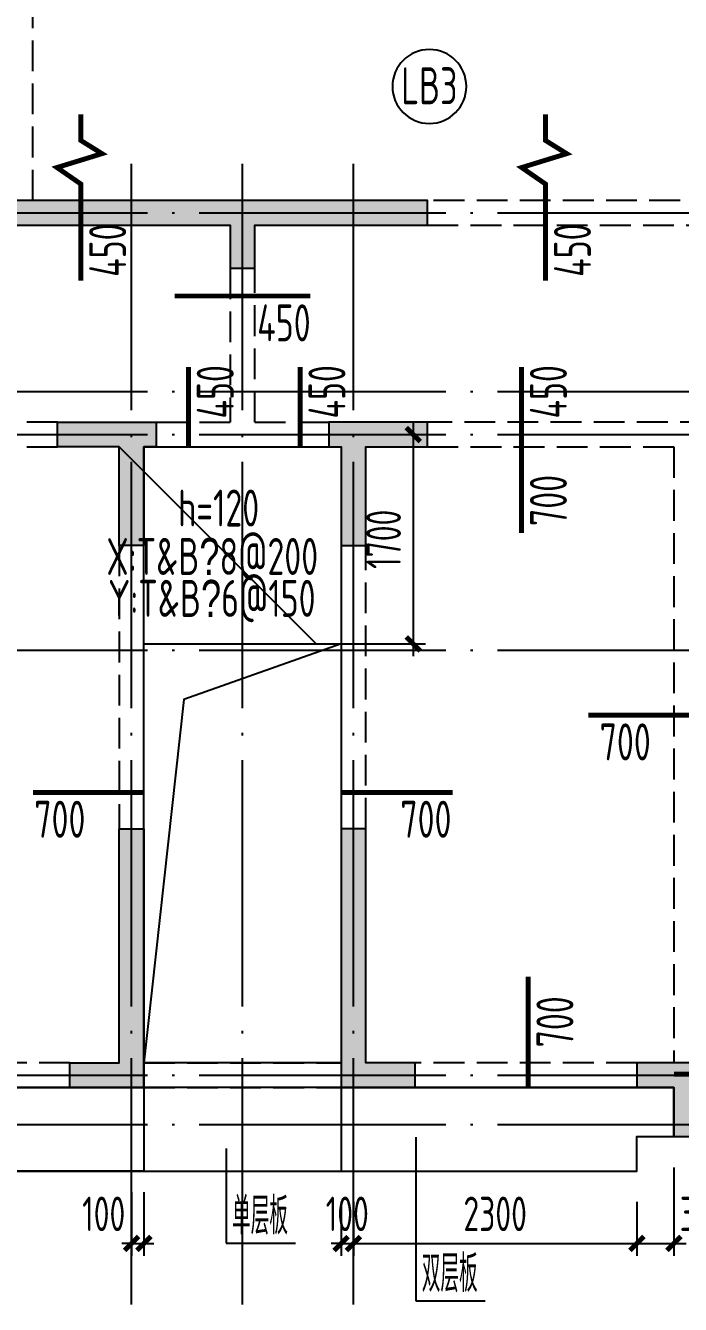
# Model space of a CAD drawing. Extents: x 154268 to 5133249, y -1832900 to 601179.
# Drawn here: x 302131 to 307444, y 580487 to 590870 of the extents above; entities that cross this region are included whole.
import ezdxf
from ezdxf.enums import TextEntityAlignment as Align

# ---------------------------------------------------------------- set-up
doc = ezdxf.new("R2010")
doc.units = 0
doc.header["$LTSCALE"] = 1000
doc.linetypes.add('DASH', pattern=[0.35, 0.25, -0.1])
doc.linetypes.add('DOTE', pattern=[2.42, 2, -0.2, 0.02, -0.2])
for name, color, linetype in [('A-ANNO-AXIS', 94, 'Continuous'), ('A-ANNO-DOTE', 15, 'DOTE'), ('DIM', 3, 'Continuous'), ('FLOOR_NUM', 7, 'Continuous'), ('HATCH', 254, 'Continuous'), ('S-BASE-SING-实线', 7, 'Continuous'), ('S-BEAM-实线', 4, 'Continuous'), ('S-FLOOR-UP-文字', 7, 'Continuous'), ('S-FLOOR-UP-标注', 3, 'Continuous'), ('S-FLOOR-UP-钢筋', 13, 'Continuous'), ('S-FLOOR-说明', 7, 'Continuous'), ('S-HOLE-洞口', 20, 'Continuous'), ('S-WALL-砼墙', 60, 'Continuous'), ('THIN', 7, 'Continuous')]:
    doc.layers.add(name, color=color, linetype=linetype)
doc.styles.add('DIM_FONT', font='SIMPLEX', dxfattribs={"width": 0.7, "bigfont": 'GBCBIG'})
doc.styles.add('TSSD_Dimension', font='tssdeng.shx', dxfattribs={"width": 0.7, "bigfont": 'Hztxt.shx'})
doc.styles.add('TSSD_Label', font='tssdeng.shx', dxfattribs={"width": 0.7, "bigfont": 'hztxt.shx'})
doc.styles.add('TSSD_Num', font='tssdeng.shx', dxfattribs={"width": 0.7, "bigfont": 'Hztxt.shx'})
doc.dimstyles.get("Standard").update_dxf_attribs({"dimtxt": 300, "dimasz": 100, "dimexe": 100, "dimexo": 250, "dimgap": 100, "dimtad": 1, "dimdec": 0, "dimzin": 0, "dimdsep": 46, "dimtxsty": 'TSSD_Dimension', "dimblk": 'ARCHTICK', "dimblk1": 'ARCHTICK', "dimblk2": 'ARCHTICK', "dimcen": 0, "dimdle": 100, "dimclrt": 7, "dimadec": 0, "dimazin": 0, "dimtfac": 1, "dimtdec": 0, "dimtix": 1, "dimtmove": 2, "dimatfit": 3, "dimfxl": 1, "dimtolj": 1, "dimtzin": 0, "dimarcsym": 0})
doc.dimstyles.new('TSSD_100_100$0', dxfattribs={"dimtxt": 280, "dimasz": 80, "dimexe": 100, "dimexo": 250, "dimgap": 100, "dimtad": 1, "dimdec": 0, "dimzin": 0, "dimdsep": 46, "dimtxsty": 'TSSD_Dimension', "dimblk": 'ARCHTICK', "dimcen": 0, "dimdle": 100, "dimclrd": 3, "dimclre": 3, "dimclrt": 7, "dimadec": 0, "dimazin": 0, "dimtfac": 1, "dimtdec": 0, "dimtix": 1, "dimtmove": 2, "dimatfit": 3, "dimldrblk": 'ARCHTICK', "dimfxl": 100, "dimtolj": 1, "dimtzin": 0, "dimarcsym": 0})

# ---------------------------------------------------------------- blocks, each defined once
blk = doc.blocks.new('T4zw1')
at = {"layer": 'A-ANNO-DOTE'}
for p, q in [((1590157, -2354199), (1590157, -2344891)), ((1591057, -2354199), (1591057, -2344891)), ((1591957, -2354199), (1591957, -2344891)), ((1554406, -2345337), (1601542, -2345337)), ((1554406, -2346787), (1601542, -2346787)), ((1554406, -2347137), (1601542, -2347137)), ((1554406, -2348887), (1601542, -2348887)), ((1554406, -2352337), (1601542, -2352337)), ((1554406, -2352737), (1601542, -2352737))]:
    blk.add_line(p, q, dxfattribs=at)
blk = doc.blocks.new('*D4843')
at = {"layer": 'Defpoints', "color": 0, "transparency": 16777216}
for p in [(37518, 1200), (37818, 1200), (37518, 500)]:
    blk.add_point(p, dxfattribs=at)
at = {"layer": 'S-FLOOR-UP-标注', "color": 3, "transparency": 16777216, "insert": (37735, 832), "char_height": 300, "attachment_point": 5, "rotation": 90, "style": 'TSSD_Dimension'}
blk.add_mtext('\\A1;700', dxfattribs=at)
blk = doc.blocks.new('_None')
blk = doc.blocks.new('*D4899')
at = {"layer": 'Defpoints', "color": 0, "transparency": 16777216}
for p in [(38006, 3322), (38706, 3322), (38006, 3022)]:
    blk.add_point(p, dxfattribs=at)
at = {"layer": 'S-FLOOR-UP-标注', "color": 3, "transparency": 16777216, "insert": (38305, 3105), "char_height": 300, "attachment_point": 5, "style": 'TSSD_Dimension'}
blk.add_mtext('\\A1;700', dxfattribs=at)
blk = doc.blocks.new('*D4901')
at = {"layer": 'Defpoints', "color": 0, "transparency": 16777216}
for p in [(36206, 2695), (36906, 2695), (36906, 2395)]:
    blk.add_point(p, dxfattribs=at)
at = {"layer": 'S-FLOOR-UP-标注', "color": 3, "transparency": 16777216, "insert": (36688, 2477), "char_height": 300, "attachment_point": 5, "style": 'TSSD_Dimension'}
blk.add_mtext('\\A1;700', dxfattribs=at)
blk = doc.blocks.new('*D4902')
at = {"layer": 'Defpoints', "color": 0, "transparency": 16777216}
for p in [(33500, 2695), (34200, 2695), (33500, 2395)]:
    blk.add_point(p, dxfattribs=at)
at = {"layer": 'S-FLOOR-UP-标注', "color": 3, "transparency": 16777216, "insert": (33718, 2477), "char_height": 300, "attachment_point": 5, "style": 'TSSD_Dimension'}
blk.add_mtext('\\A1;700', dxfattribs=at)
blk = doc.blocks.new('*D4931')
at = {"layer": 'Defpoints', "color": 0, "transparency": 16777216}
for p in [(37465, 5500), (37465, 4800), (37765, 4800)]:
    blk.add_point(p, dxfattribs=at)
at = {"layer": 'S-FLOOR-UP-标注', "color": 3, "transparency": 16777216, "insert": (37682, 5065), "char_height": 300, "attachment_point": 5, "rotation": 90, "style": 'TSSD_Dimension'}
blk.add_mtext('\\A1;700', dxfattribs=at)
blk = doc.blocks.new('*D4945')
at = {"layer": 'Defpoints', "color": 0, "transparency": 16777216}
for p in [(33889, 7300), (33889, 6850), (34189, 6850)]:
    blk.add_point(p, dxfattribs=at)
at = {"layer": 'S-FLOOR-UP-标注', "color": 3, "transparency": 16777216, "insert": (34106, 7097), "char_height": 300, "attachment_point": 5, "rotation": 90, "style": 'TSSD_Dimension'}
blk.add_mtext('\\A1;450', dxfattribs=at)
blk = doc.blocks.new('*D4946')
at = {"layer": 'Defpoints', "color": 0, "transparency": 16777216}
for p in [(37659, 7300), (37659, 6850), (37959, 6850)]:
    blk.add_point(p, dxfattribs=at)
at = {"layer": 'S-FLOOR-UP-标注', "color": 3, "transparency": 16777216, "insert": (37877, 7097), "char_height": 300, "attachment_point": 5, "rotation": 90, "style": 'TSSD_Dimension'}
blk.add_mtext('\\A1;450', dxfattribs=at)
blk = doc.blocks.new('*D4958')
at = {"layer": 'Defpoints', "color": 0, "transparency": 16777216}
for p in [(35300, 6725), (35750, 6725), (35300, 6425)]:
    blk.add_point(p, dxfattribs=at)
at = {"layer": 'S-FLOOR-UP-标注', "color": 3, "transparency": 16777216, "insert": (35536, 6507), "char_height": 300, "attachment_point": 5, "style": 'TSSD_Dimension'}
blk.add_mtext('\\A1;450', dxfattribs=at)
blk = doc.blocks.new('ts_boardnum_c600x300')
at = {"color": 0, "linetype": 'ByBlock', "lineweight": -2}
blk.add_circle((0, 0), 300, dxfattribs=at)
at = {"color": 0, "linetype": 'ByBlock', "lineweight": -2, "style": 'TSSD_Num', "width": 0.7}
blk.add_attdef('A', text='', height=300, dxfattribs=at).set_placement((0, 0), align=Align.MIDDLE_CENTER)
blk = doc.blocks.new('*D4972')
at = {"layer": 'Defpoints', "color": 0, "transparency": 16777216}
for p in [(37465, 6150), (37465, 5700), (37765, 5700)]:
    blk.add_point(p, dxfattribs=at)
at = {"layer": 'S-FLOOR-UP-标注', "color": 3, "transparency": 16777216, "insert": (37682, 5947), "char_height": 300, "attachment_point": 5, "rotation": 90, "style": 'TSSD_Dimension'}
blk.add_mtext('\\A1;450', dxfattribs=at)
blk = doc.blocks.new('*D4841')
at = {"layer": 'Defpoints', "color": 0, "transparency": 16777216}
for p in [(34762, 6150), (34762, 5700), (35062, 5700)]:
    blk.add_point(p, dxfattribs=at)
at = {"layer": 'S-FLOOR-UP-标注', "color": 3, "transparency": 16777216, "insert": (34979, 5947), "char_height": 300, "attachment_point": 5, "rotation": 90, "style": 'TSSD_Dimension'}
blk.add_mtext('\\A1;450', dxfattribs=at)
blk = doc.blocks.new('*D4842')
at = {"layer": 'Defpoints', "color": 0, "transparency": 16777216}
for p in [(35667, 6150), (35667, 5700), (35967, 5700)]:
    blk.add_point(p, dxfattribs=at)
at = {"layer": 'S-FLOOR-UP-标注', "color": 3, "transparency": 16777216, "insert": (35885, 5947), "char_height": 300, "attachment_point": 5, "rotation": 90, "style": 'TSSD_Dimension'}
blk.add_mtext('\\A1;450', dxfattribs=at)
blk = doc.blocks.new('T4sbzpm1')
at = {"layer": 'S-BEAM-实线', "linetype": 'DASH'}
for p, q in [((33600, 7600), (33600, 9650)), ((40250, 7600), (36800, 7600)), ((36800, 7400), (40250, 7400)), ((35200, 7050), (35200, 5800)), ((35400, 5800), (35400, 7050)), ((33800, 5800), (28700, 5800)), ((34600, 5800), (35200, 5800)), ((35400, 5800), (36000, 5800)), ((41900, 5800), (36800, 5800)), ((31800, 5600), (33800, 5600)), ((34600, 5600), (36000, 5600)), ((36800, 5600), (38800, 5600)), ((38800, 5600), (38800, 600)), ((34300, 4800), (34300, 2500)), ((34500, 2500), (34500, 4800)), ((36100, 4800), (36100, 2500)), ((36300, 2500), (36300, 4800)), ((33900, 600), (32100, 600)), ((34500, 600), (36100, 600)), ((38500, 600), (36700, 600)), ((32100, 400), (33900, 400)), ((34500, 400), (36100, 400)), ((36700, 400), (38500, 400))]:
    blk.add_line(p, q, dxfattribs=at)
at = {"layer": 'S-WALL-砼墙'}
for points in [[(36800, 7400), (36800, 7600), (33400, 7600), (33400, 7400), (35200, 7400), (35200, 7050), (35400, 7050), (35400, 7400)], [(33800, 5600), (33800, 5800), (34600, 5800), (34600, 5600), (34500, 5600), (34500, 4800), (34300, 4800), (34300, 5600)], [(36800, 5600), (36800, 5800), (36000, 5800), (36000, 5600), (36100, 5600), (36100, 4800), (36300, 4800), (36300, 5600)], [(33900, 400), (33900, 600), (34300, 600), (34300, 2500), (34500, 2500), (34500, 400)], [(36700, 400), (36700, 600), (36300, 600), (36300, 2500), (36100, 2500), (36100, 400)], [(39300, 0), (39300, 250), (39000, 250), (39000, 600), (38500, 600), (38500, 400), (38800, 400), (38800, 0)]]:
    blk.add_lwpolyline(points, close=True, dxfattribs=at)
blk = doc.blocks.new('T4bzdk1')
at = {"layer": 'S-HOLE-洞口'}
blk.add_lwpolyline([(34400, 3900), (36000, 3900), (36000, 500), (34400, 500)], close=True, dxfattribs=at)
blk.add_lwpolyline([(36000, 3900), (34724.8, 3448.3), (34400, 500)], dxfattribs=at)
blk = doc.blocks.new('_ArchTick')
at = {"color": 0, "linetype": 'ByBlock', "const_width": 0.5}
blk.add_lwpolyline([(-0.71, -0.71), (0.71, 0.71)], dxfattribs=at)
blk = doc.blocks.new('*D4726')
at = {"layer": 'Defpoints', "color": 0, "transparency": 16777216}
for p in [(34400, -201), (34500, -201), (34500, -867)]:
    blk.add_point(p, dxfattribs=at)
at = {"layer": 'DIM', "color": 3, "lineweight": -2, "transparency": 16777216}
for p, q in [((34400, -451), (34400, -967)), ((34500, -451), (34500, -967)), ((34400, -867), (34320, -867)), ((34400, -867), (34500, -867)), ((34500, -867), (34580, -867))]:
    blk.add_line(p, q, dxfattribs=at)
at = {"layer": 'DIM', "color": 3, "lineweight": -2, "transparency": 16777216, "xscale": 80, "yscale": 80, "zscale": 80}
blk.add_blockref('_ArchTick', (34400, -867), dxfattribs=at)
at = {"layer": 'DIM', "color": 3, "lineweight": -2, "transparency": 16777216, "xscale": 80, "yscale": 80, "zscale": 80, "rotation": 180}
blk.add_blockref('_ArchTick', (34500, -867), dxfattribs=at)
at = {"layer": 'DIM', "color": 7, "transparency": 16777216, "insert": (34174, -627), "char_height": 280, "attachment_point": 5, "style": 'TSSD_Dimension'}
blk.add_mtext('\\A1;100', dxfattribs=at)
blk = doc.blocks.new('*D4727')
at = {"layer": 'Defpoints', "color": 0, "transparency": 16777216}
for p in [(36100, -280), (36200, -280), (36200, -867)]:
    blk.add_point(p, dxfattribs=at)
at = {"layer": 'DIM', "color": 3, "lineweight": -2, "transparency": 16777216}
for p, q in [((36100, -530), (36100, -967)), ((36200, -530), (36200, -967)), ((36100, -867), (36020, -867)), ((36100, -867), (36200, -867)), ((36200, -867), (36280, -867))]:
    blk.add_line(p, q, dxfattribs=at)
at = {"layer": 'DIM', "color": 3, "lineweight": -2, "transparency": 16777216, "xscale": 80, "yscale": 80, "zscale": 80}
blk.add_blockref('_ArchTick', (36100, -867), dxfattribs=at)
at = {"layer": 'DIM', "color": 3, "lineweight": -2, "transparency": 16777216, "xscale": 80, "yscale": 80, "zscale": 80, "rotation": 180}
blk.add_blockref('_ArchTick', (36200, -867), dxfattribs=at)
at = {"layer": 'DIM', "color": 7, "transparency": 16777216, "insert": (36150, -627), "char_height": 280, "attachment_point": 5, "style": 'TSSD_Dimension'}
blk.add_mtext('\\A1;100', dxfattribs=at)
blk = doc.blocks.new('*D4728')
at = {"layer": 'Defpoints', "color": 0, "transparency": 16777216}
for p in [(36200, -280), (38500, -280), (38500, -867)]:
    blk.add_point(p, dxfattribs=at)
at = {"layer": 'DIM', "color": 3, "lineweight": -2, "transparency": 16777216}
for p, q in [((36200, -530), (36200, -967)), ((38500, -530), (38500, -967)), ((36100, -867), (38600, -867))]:
    blk.add_line(p, q, dxfattribs=at)
at = {"layer": 'DIM', "color": 3, "lineweight": -2, "transparency": 16777216, "xscale": 80, "yscale": 80, "zscale": 80, "rotation": 180}
blk.add_blockref('_ArchTick', (36200, -867), dxfattribs=at)
at = {"layer": 'DIM', "color": 3, "lineweight": -2, "transparency": 16777216, "xscale": 80, "yscale": 80, "zscale": 80}
blk.add_blockref('_ArchTick', (38500, -867), dxfattribs=at)
at = {"layer": 'DIM', "color": 7, "transparency": 16777216, "insert": (37350, -627), "char_height": 280, "attachment_point": 5, "style": 'TSSD_Dimension'}
blk.add_mtext('\\A1;2300', dxfattribs=at)
blk = doc.blocks.new('*D4729')
at = {"layer": 'Defpoints', "color": 0, "transparency": 16777216}
for p in [(38800, 0), (38500, -280), (38800, -867)]:
    blk.add_point(p, dxfattribs=at)
at = {"layer": 'DIM', "color": 3, "lineweight": -2, "transparency": 16777216}
for p, q in [((38800, -250), (38800, -967)), ((38500, -530), (38500, -967)), ((38400, -867), (38900, -867))]:
    blk.add_line(p, q, dxfattribs=at)
at = {"layer": 'DIM', "color": 3, "lineweight": -2, "transparency": 16777216, "xscale": 80, "yscale": 80, "zscale": 80, "rotation": 180}
blk.add_blockref('_ArchTick', (38500, -867), dxfattribs=at)
at = {"layer": 'DIM', "color": 3, "lineweight": -2, "transparency": 16777216, "xscale": 80, "yscale": 80, "zscale": 80}
blk.add_blockref('_ArchTick', (38800, -867), dxfattribs=at)
at = {"layer": 'DIM', "color": 7, "transparency": 16777216, "insert": (39041, -627), "char_height": 280, "attachment_point": 5, "style": 'TSSD_Dimension'}
blk.add_mtext('\\A1;300', dxfattribs=at)
blk = doc.blocks.new('*D4772')
at = {"layer": 'Defpoints', "color": 0, "transparency": 16777216}
for p in [(303691, 587549), (303691, 585849), (305276, 585849)]:
    blk.add_point(p, dxfattribs=at)
at = {"layer": 'DIM', "color": 3, "lineweight": -2, "transparency": 16777216}
for p, q in [((305276, 587649), (305276, 585749)), ((303941, 587549), (305376, 587549)), ((303941, 585849), (305376, 585849))]:
    blk.add_line(p, q, dxfattribs=at)
at = {"layer": 'DIM', "color": 3, "lineweight": -2, "transparency": 16777216, "xscale": 80, "yscale": 80, "zscale": 80}
for p, rotation in [((305276, 587549), 90), ((305276, 585849), 270)]:
    blk.add_blockref('_ArchTick', p, dxfattribs=dict(at, rotation=rotation))
at = {"layer": 'DIM', "color": 7, "transparency": 16777216, "insert": (305036, 586699), "char_height": 280, "attachment_point": 5, "rotation": 90, "style": 'TSSD_Dimension'}
blk.add_mtext('\\A1;1700', dxfattribs=at)
blk = doc.blocks.new('T4sbzbj')
at = {"layer": 'S-FLOOR-UP-钢筋', "color": 1, "const_width": 40}
for points in [[(33888.5, 6850), (33888.5, 7633.9), (33694.8, 7767.9), (34060.1, 7880.6), (33888.5, 7987.5), (33888.5, 8198.7)], [(37658.7, 6850), (37658.7, 7633.9), (37465, 7767.9), (37830.3, 7880.6), (37658.7, 7987.5), (37658.7, 8198.7)], [(34650.1, 6724.7), (35749.9, 6724.7)], [(34761.6, 5500), (34761.6, 6149.9)], [(35667.1, 5500), (35667.1, 6149.9)], [(37464.6, 4800.1), (37464.6, 6149.9)], [(38005.8, 3322.4), (39705.6, 3322.4)], [(33500.1, 2694.8), (34400, 2694.8)], [(36905.6, 2694.8), (36005.7, 2694.8)], [(37517.6, 1199.9), (37517.6, 300)], [(38700, 408.2), (39699.9, 408.2)]]:
    blk.add_lwpolyline(points, dxfattribs=at)
at = {"layer": 'S-FLOOR-UP-文字', "color": 1}
ref = blk.add_blockref('ts_boardnum_c600x300', (36716.2, 8426.1), dxfattribs=dict(at, xscale=-1))
ref.add_attrib('LB2', 'LB3', dxfattribs={"layer": 'FLOOR_NUM', "height": 300, "style": 'TSSD_Num', "width": 0.7}).set_placement((36716.2, 8432.1), align=Align.MIDDLE_CENTER)
at = {"layer": 'S-FLOOR-UP-标注'}
for base, p1, p2, angle, picture, middle in [((34188.5, 6850.1), (33888.5, 7300), (33888.5, 6850.1), 90, '*D4945', (34106.4, 7097)), ((37958.7, 6850.1), (37658.7, 7300), (37658.7, 6850.1), 90, '*D4946', (37876.6, 7097)), ((35061.6, 5700), (34761.6, 6149.9), (34761.6, 5700), 90, '*D4841', (34979.4, 5946.9)), ((35967.1, 5700), (35667.1, 6149.9), (35667.1, 5700), 90, '*D4842', (35885, 5946.9)), ((37764.6, 5700), (37464.6, 6149.9), (37464.6, 5700), 90, '*D4972', (37682.5, 5946.9)), ((37764.6, 4800.1), (37464.6, 5500), (37464.6, 4800.1), 90, '*D4931', (37682.5, 5065.5)), ((36905.6, 2394.8), (36205.7, 2694.8), (36905.6, 2694.8), 180, '*D4901', (36688.2, 2476.9)), ((37817.6, 1199.9), (37517.6, 500), (37517.6, 1199.9), 270, '*D4843', (37735.4, 832))]:
    dim = blk.add_linear_dim(base=base, p1=p1, p2=p2, angle=angle, dimstyle='Standard', override={"dimexe": 150, "dimexo": 120, "dimgap": 60, "dimblk1": 'None', "dimblk2": 'None', "dimsah": 1, "dimse1": 1, "dimse2": 1, "dimsd1": 1, "dimsd2": 1, "dimclrd": 256, "dimclre": 256, "dimclrt": 3}, dxfattribs=at)
    dim.commit()
    dim.dimension.update_dxf_attribs({"geometry": picture, "text_midpoint": middle, "dimtype": 128})
for base, p1, p2, picture, middle in [((35300, 6424.7), (35749.9, 6724.7), (35300, 6724.7), '*D4958', (35535.9, 6506.8)), ((38005.8, 3022.4), (38705.7, 3322.4), (38005.8, 3322.4), '*D4899', (38305.1, 3104.6)), ((33500.1, 2394.8), (34200, 2694.8), (33500.1, 2694.8), '*D4902', (33717.5, 2476.9))]:
    dim = blk.add_linear_dim(base=base, p1=p1, p2=p2, dimstyle='Standard', override={"dimexe": 150, "dimexo": 120, "dimgap": 60, "dimblk1": 'None', "dimblk2": 'None', "dimsah": 1, "dimse1": 1, "dimse2": 1, "dimsd1": 1, "dimsd2": 1, "dimclrd": 256, "dimclre": 256, "dimclrt": 3}, dxfattribs=at)
    dim.commit()
    dim.dimension.update_dxf_attribs({"geometry": picture, "text_midpoint": middle, "dimtype": 128})
blk = doc.blocks.new('2T4bx')
at = {"color": 1}
blk.add_lwpolyline([(25500, 0), (31800, 0), (31800, 400), (34500, 400), (34500, 5600), (36100, 5600), (36100, 400), (38800, 400), (38800, 0), (45600, 0), (45600, 4160), (45810, 4160), (45810, 6100), (45600, 6100), (45600, 12550), (28500, 12550), (28500, 9750), (23550, 9750)], dxfattribs=at)
at = {"color": 2}
for points in [[(34500, 400), (34500, -280), (31300, -280), (31300, 0), (31800, 0), (31800, 400)], [(34500, 400), (34500, -280), (31300, -280), (31300, 0), (31800, 0), (31800, 400)], [(36100, 400), (36100, -280), (38500, -280), (38500, 0), (38800, 0), (38800, 400)], [(36100, 400), (36100, -280), (38500, -280), (38500, 0), (38800, 0), (38800, 400)]]:
    blk.add_lwpolyline(points, close=True, dxfattribs=at)
blk.add_lwpolyline([(31300, -280), (38500, -280), (38500, 0), (38800, 0), (38800, 400), (31800, 400), (31800, 0), (31300, 0), (31300, -280), (31300, -280), (31300, -280)], dxfattribs=at)
at = {"layer": 'S-BASE-SING-实线', "color": 3}
for p, q in [((35166.7, -97.1), (35166.7, -865.1)), ((36705.7, -3.5), (36705.7, -1332.4)), ((35166.7, -865.1), (35729.3, -865.1)), ((36705.7, -1332.4), (37268.3, -1332.4))]:
    blk.add_line(p, q, dxfattribs=at)
at = {"layer": 'S-FLOOR-说明', "style": 'DIM_FONT', "width": 0.7}
for s, p in [('单层板', (35442.3, -793.6)), ('双层板', (36981.3, -1261))]:
    blk.add_text(s, height=300, dxfattribs=at).set_placement(p, align=Align.CENTER)
at = {"layer": 'DIM'}
for base, p1, p2, picture, middle in [((38800, -866.6), (38500, -280), (38800, 0), '*D4729', (39040.9, -626.6)), ((34500, -866.6), (34400, -201.1), (34500, -201.1), '*D4726', (34174.2, -626.6))]:
    dim = blk.add_linear_dim(base=base, p1=p1, p2=p2, dimstyle='TSSD_100_100$0', dxfattribs=at)
    dim.commit()
    dim.dimension.update_dxf_attribs({"geometry": picture, "text_midpoint": middle, "dimtype": 128})
for base, p1, p2, picture, middle in [((36200, -866.6), (36100, -280), (36200, -280), '*D4727', (36150, -626.6)), ((38500, -866.6), (36200, -280), (38500, -280), '*D4728', (37350, -626.6))]:
    dim = blk.add_linear_dim(base=base, p1=p1, p2=p2, dimstyle='TSSD_100_100$0', dxfattribs=at)
    dim.commit()
    dim.dimension.update_dxf_attribs({"geometry": picture, "text_midpoint": middle})

msp = doc.modelspace()

# ---------------------------------------------------------------- hatches: boundary and pattern name
at = {"layer": 'HATCH'}
h = msp.add_hatch(dxfattribs=at)
h.set_pattern_fill('ARMORED', color=256, scale=30, style=0)
h.set_pattern_definition([(50, (-2974177.58, 2523296.48), (215.178055, -18.8256405), [22.5, -247.5]), (355, (-2974177.58, 2523296.48), (-41.6254, 225.65764), [18, -198]), (100.4514, (-2974159.64, 2523294.9), (173.552815, 206.831863), [19.122057, -210.342634]), (46.1842, (-2974177.58, 2523356.48), (320.172315, -49.655704), [33.75, -371.25]), (96.6356, (-2974150.9, 2523352.34), (280.398812, 292.23536), [28.683086, -315.5139]), (351.1842, (-2974177.58, 2523356.48), (280.398584, 292.23558), [27, -297]), (21, (-2974147.58, 2523341.48), (179.072116, -120.785667), [22.5, -247.5]), (326, (-2974147.58, 2523341.48), (72.9946, 217.545014), [18, -198]), (71.4514, (-2974132.65, 2523331.41), (252.066789, 96.759149), [19.122057, -210.342634]), (37.5, (-2974177.576, 2523296.48), (3.6479566, 99.8681561), [0, -195.6, 0, -201, 0, -198.75]), (7.5, (-2974177.58, 2523296.48), (78.9208612, 118.3235136), [0, -114.6, 0, -191.1, 0, -75.75]), (327.5, (-2974244.476, 2523296.48), (160.1467309, -6.7664615), [0, -75, 0, -234, 0, -310.5]), (317.5, (-2974274.48, 2523296.48), (174.955851, 30.0314947), [0, -97.5, 0, -155.4, 0, -220.5]), (45, (-2974177.58, 2523296.48), (-106.066017, 106.066017), [])])
h.paths.add_polyline_path([(294590.8, 581849.3), (294590.8, 582049.3), (294290.8, 582049.3), (294290.8, 582449.3), (293790.8, 582449.3), (293790.8, 582249.3), (294090.8, 582249.3), (294090.8, 581849.3)])
h.paths.add_polyline_path([(297290.8, 584349.3), (297090.8, 584349.3), (297090.8, 582049.3), (296590.8, 582049.3), (296590.8, 581849.3), (297890.8, 581849.3), (297890.8, 582049.3), (297290.8, 582049.3)])
h.paths.add_polyline_path([(297690.8, 589249.3), (297690.8, 589449.3), (297090.8, 589449.3), (297090.8, 587449.3), (297290.8, 587449.3), (297290.8, 589249.3)])
h.paths.add_polyline_path([(297840.8, 594199.3), (297840.8, 594399.3), (297090.8, 594399.3), (297090.8, 591599.3), (295740.8, 591599.3), (295740.8, 591399.3), (297090.8, 591399.3), (297090.8, 590699.3), (297290.8, 590699.3), (297290.8, 591399.3), (298690.8, 591399.3), (298690.8, 591599.3), (297290.8, 591599.3), (297290.8, 594199.3)])
h.paths.add_polyline_path([(302790.8, 594399.3), (301990.8, 594399.3), (301990.8, 591399.3), (302190.8, 591399.3), (302190.8, 591899.3), (302690.8, 591899.3), (302690.8, 592099.3), (302190.8, 592099.3), (302190.8, 594199.3), (302790.8, 594199.3)])
h.paths.add_polyline_path([(306740.8, 594399.3), (305940.8, 594399.3), (305940.8, 594199.3), (306540.8, 594199.3), (306540.8, 592099.3), (306140.8, 592099.3), (306140.8, 591899.3), (306740.8, 591899.3)])
h.paths.add_polyline_path([(305390.8, 589249.3), (305390.8, 589449.3), (301990.8, 589449.3), (301990.8, 589249.3), (303790.8, 589249.3), (303790.8, 588899.3), (303990.8, 588899.3), (303990.8, 589249.3)])
h.paths.add_polyline_path([(299890.8, 581849.3), (299890.8, 582049.3), (300190.8, 582049.3), (300190.8, 582449.3), (300690.8, 582449.3), (300690.8, 582249.3), (300390.8, 582249.3), (300390.8, 581849.3)])
h.paths.add_polyline_path([(302490.8, 582249.3), (302490.8, 582449.3), (302890.8, 582449.3), (302890.8, 584349.3), (303090.8, 584349.3), (303090.8, 582249.3)])
h.paths.add_polyline_path([(305290.8, 582249.3), (305290.8, 582449.3), (304890.8, 582449.3), (304890.8, 584349.3), (304690.8, 584349.3), (304690.8, 582249.3)])
h.paths.add_polyline_path([(302390.8, 587449.3), (302390.8, 587649.3), (303190.8, 587649.3), (303190.8, 587449.3), (303090.8, 587449.3), (303090.8, 586649.3), (302890.8, 586649.3), (302890.8, 587449.3)])
h.paths.add_polyline_path([(305390.8, 587449.3), (305390.8, 587649.3), (304590.8, 587649.3), (304590.8, 587449.3), (304690.8, 587449.3), (304690.8, 586649.3), (304890.8, 586649.3), (304890.8, 587449.3)])
h.paths.add_polyline_path([(307890.8, 581849.3), (307890.8, 582099.3), (307590.8, 582099.3), (307590.8, 582449.3), (307090.8, 582449.3), (307090.8, 582249.3), (307390.8, 582249.3), (307390.8, 581849.3)])
h.paths.add_polyline_path([(310690.8, 584199.3), (310490.8, 584199.3), (310490.8, 582099.3), (309890.8, 582099.3), (309890.8, 581849.3), (311090.8, 581849.3), (311090.8, 582099.3), (310690.8, 582099.3)])
h.paths.add_polyline_path([(310690.8, 589449.3), (308840.8, 589449.3), (308840.8, 589249.3), (310490.8, 589249.3), (310490.8, 587449.3), (310690.8, 587449.3)])
h.paths.add_polyline_path([(308690.8, 594149.3), (308690.8, 594399.3), (307990.8, 594399.3), (307990.8, 590899.3), (309040.8, 590899.3), (309040.8, 591099.3), (308190.8, 591099.3), (308190.8, 594149.3)])
h.paths.add_polyline_path([(311690.8, 594149.3), (311690.8, 594399.3), (310490.8, 594399.3), (310490.8, 594149.3), (310990.8, 594149.3), (310990.8, 592499.3), (311190.8, 592499.3), (311190.8, 594149.3)])
h.paths.add_polyline_path([(314190.8, 594399.3), (313190.8, 594399.3), (313190.8, 594149.3), (313940.8, 594149.3), (313940.8, 590799.3), (314190.8, 590799.3)])
h.paths.add_polyline_path([(314190.8, 588299.3), (313940.8, 588299.3), (313940.8, 587999.3), (312390.8, 587999.3), (312390.8, 587799.3), (314190.8, 587799.3)])
h.paths.add_polyline_path([(314190.8, 585899.3), (313940.8, 585899.3), (313940.8, 582099.3), (313490.8, 582099.3), (313490.8, 581849.3), (314190.8, 581849.3)])
h.paths.add_polyline_path([(291290.8, 584949.3), (291490.8, 584949.3), (291490.8, 582449.3), (291990.8, 582449.3), (291990.8, 582249.3), (290790.8, 582249.3), (290790.8, 582449.3), (291290.8, 582449.3)])
h.paths.add_polyline_path([(290490.8, 591399.3), (290490.8, 591599.3), (292290.8, 591599.3), (292290.8, 591399.3), (291490.8, 591399.3), (291490.8, 587999.3), (291290.8, 587999.3), (291290.8, 591399.3)])
h.paths.add_polyline_path([(288190.8, 581849.3), (288190.8, 582049.3), (288490.8, 582049.3), (288490.8, 582449.3), (288990.8, 582449.3), (288990.8, 582249.3), (288690.8, 582249.3), (288690.8, 581849.3)])
h.paths.add_polyline_path([(285490.8, 584349.3), (285690.8, 584349.3), (285690.8, 582049.3), (286190.8, 582049.3), (286190.8, 581849.3), (284890.8, 581849.3), (284890.8, 582049.3), (285490.8, 582049.3)])
h.paths.add_polyline_path([(285090.8, 589249.3), (285090.8, 589449.3), (285690.8, 589449.3), (285690.8, 587449.3), (285490.8, 587449.3), (285490.8, 589249.3)])
h.paths.add_polyline_path([(284940.8, 594199.3), (284940.8, 594399.3), (285690.8, 594399.3), (285690.8, 591599.3), (287040.8, 591599.3), (287040.8, 591399.3), (285690.8, 591399.3), (285690.8, 590699.3), (285490.8, 590699.3), (285490.8, 591399.3), (284090.8, 591399.3), (284090.8, 591599.3), (285490.8, 591599.3), (285490.8, 594199.3)])
h.paths.add_polyline_path([(279990.8, 594399.3), (280790.8, 594399.3), (280790.8, 591399.3), (280590.8, 591399.3), (280590.8, 591899.3), (280090.8, 591899.3), (280090.8, 592099.3), (280590.8, 592099.3), (280590.8, 594199.3), (279990.8, 594199.3)])
h.paths.add_polyline_path([(276040.8, 594399.3), (276840.8, 594399.3), (276840.8, 594199.3), (276240.8, 594199.3), (276240.8, 592099.3), (276640.8, 592099.3), (276640.8, 591899.3), (276040.8, 591899.3)])
h.paths.add_polyline_path([(277390.8, 589249.3), (277390.8, 589449.3), (280790.8, 589449.3), (280790.8, 589249.3), (278990.8, 589249.3), (278990.8, 588899.3), (278790.8, 588899.3), (278790.8, 589249.3)])
h.paths.add_polyline_path([(282890.8, 581849.3), (282890.8, 582049.3), (282590.8, 582049.3), (282590.8, 582449.3), (282090.8, 582449.3), (282090.8, 582249.3), (282390.8, 582249.3), (282390.8, 581849.3)])
h.paths.add_polyline_path([(280290.8, 582249.3), (280290.8, 582449.3), (279890.8, 582449.3), (279890.8, 584349.3), (279690.8, 584349.3), (279690.8, 582249.3)])
h.paths.add_polyline_path([(277490.8, 582249.3), (277490.8, 582449.3), (277890.8, 582449.3), (277890.8, 584349.3), (278090.8, 584349.3), (278090.8, 582249.3)])
h.paths.add_polyline_path([(280390.8, 587449.3), (280390.8, 587649.3), (279590.8, 587649.3), (279590.8, 587449.3), (279690.8, 587449.3), (279690.8, 586649.3), (279890.8, 586649.3), (279890.8, 587449.3)])
h.paths.add_polyline_path([(277390.8, 587449.3), (277390.8, 587649.3), (278190.8, 587649.3), (278190.8, 587449.3), (278090.8, 587449.3), (278090.8, 586649.3), (277890.8, 586649.3), (277890.8, 587449.3)])
h.paths.add_polyline_path([(274890.8, 581849.3), (274890.8, 582099.3), (275190.8, 582099.3), (275190.8, 582449.3), (275690.8, 582449.3), (275690.8, 582249.3), (275390.8, 582249.3), (275390.8, 581849.3)])
h.paths.add_polyline_path([(272090.8, 584199.3), (272290.8, 584199.3), (272290.8, 582099.3), (272890.8, 582099.3), (272890.8, 581849.3), (271690.8, 581849.3), (271690.8, 582099.3), (272090.8, 582099.3)])
h.paths.add_polyline_path([(272090.8, 589449.3), (273940.8, 589449.3), (273940.8, 589249.3), (272290.8, 589249.3), (272290.8, 587449.3), (272090.8, 587449.3)])
h.paths.add_polyline_path([(274090.8, 594149.3), (274090.8, 594399.3), (274790.8, 594399.3), (274790.8, 590899.3), (273740.8, 590899.3), (273740.8, 591099.3), (274590.8, 591099.3), (274590.8, 594149.3)])
h.paths.add_polyline_path([(271090.8, 594149.3), (271090.8, 594399.3), (272290.8, 594399.3), (272290.8, 594149.3), (271790.8, 594149.3), (271790.8, 592499.3), (271590.8, 592499.3), (271590.8, 594149.3)])
h.paths.add_polyline_path([(268590.8, 594399.3), (269590.8, 594399.3), (269590.8, 594149.3), (268840.8, 594149.3), (268840.8, 590799.3), (268590.8, 590799.3)])
h.paths.add_polyline_path([(268590.8, 588299.3), (268840.8, 588299.3), (268840.8, 587999.3), (270390.8, 587999.3), (270390.8, 587799.3), (268590.8, 587799.3)])
h.paths.add_polyline_path([(268590.8, 585899.3), (268840.8, 585899.3), (268840.8, 582099.3), (269290.8, 582099.3), (269290.8, 581849.3), (268590.8, 581849.3)])

# ---------------------------------------------------------------- linework, layer by layer
at = {"layer": 'THIN'}
msp.add_line((302890.8, 587449.3), (304488, 585849.3), dxfattribs=at)

# ---------------------------------------------------------------- block references
at = {"layer": 'A-ANNO-AXIS'}
msp.add_blockref('T4zw1', (-1287165.7, 2934686.2), dxfattribs=at)
at = {"layer": 'DIM'}
msp.add_blockref('T4bzdk1', (268690.8, 581949.3), dxfattribs=at)
at = {"layer": 'FLOOR_NUM'}
msp.add_blockref('T4sbzbj', (268690.8, 581949.3), dxfattribs=at)
at = {"layer": 'S-BASE-SING-实线', "color": 3}
msp.add_blockref('2T4bx', (268590.8, 581849.3), dxfattribs=at)
at = {"layer": 'S-WALL-砼墙'}
msp.add_blockref('T4sbzpm1', (268590.8, 581849.3), dxfattribs=at)

# ---------------------------------------------------------------- texts
at = {"layer": 'S-FLOOR-UP-文字', "color": 7, "style": 'TSSD_Label', "width": 0.7}
for s, p in [('h=120', (303367.9, 586712.8)), ('X:T&B\ue53a8@200', (302786.4, 586319.7)), ('Y:T&B\ue53a6@150', (302800.2, 585979.3))]:
    msp.add_text(s, height=300, dxfattribs=at).set_placement(p, align=Align.BOTTOM_LEFT)

# ---------------------------------------------------------------- dimensions: what is measured, and where the dimension line sits
at = {"layer": 'DIM'}
dim = msp.add_linear_dim(base=(305275.7, 585849.3), p1=(303690.8, 587549.3), p2=(303690.8, 585849.3), angle=90, dimstyle='TSSD_100_100$0', dxfattribs=at)
dim.commit()
dim.dimension.update_dxf_attribs({"geometry": '*D4772', "text_midpoint": (305035.7, 586699.3)})

doc.saveas('drawing.dxf')
